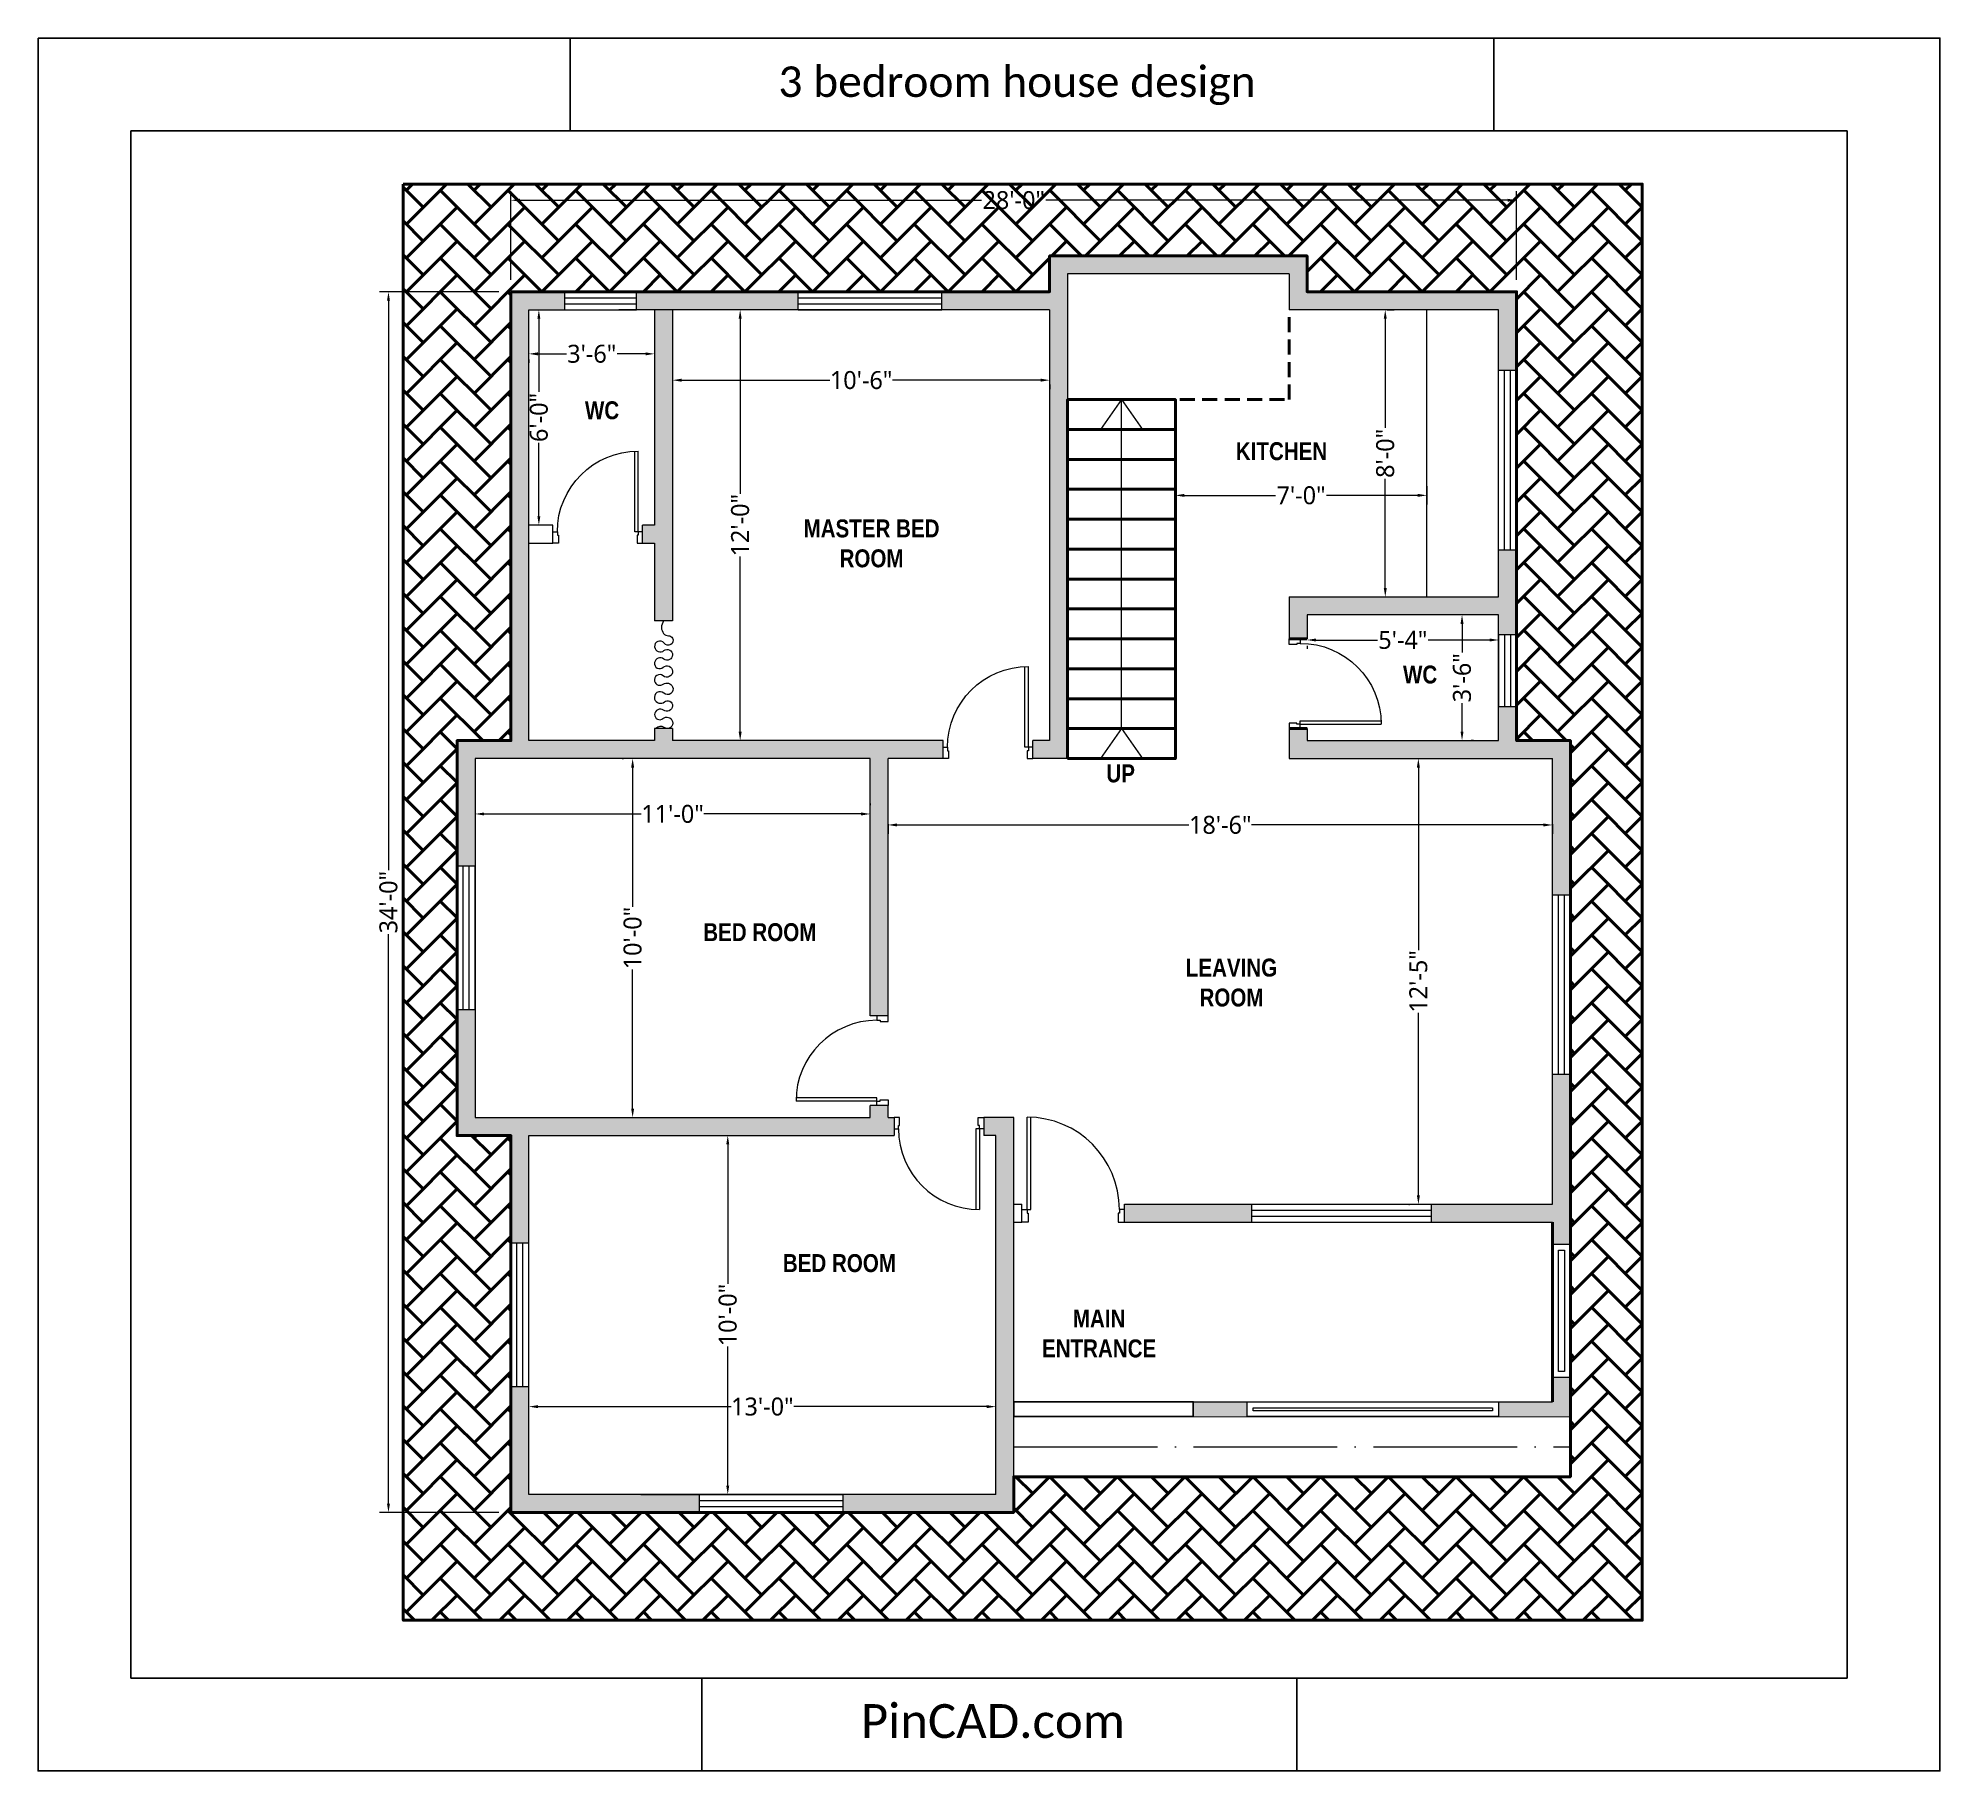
# Model space of a CAD drawing. Header units: feet. Extents: x -1023 to -387, y -125 to 454.
import ezdxf

# ---------------------------------------------------------------- set-up
doc = ezdxf.new("R2010")
doc.units = ezdxf.units.FT
doc.header["$MEASUREMENT"] = 0
doc.linetypes.add('ACAD_ISO04W100', pattern=[30, 24, -3, 0, -3])
doc.linetypes.add('HIDDEN', pattern=[0.375, 0.25, -0.125])
for name, color, linetype, lineweight in [('BODER LINE', 141, 'Continuous', 40), ('DIM1', 152, 'Continuous', 5), ('DOOR', 1, 'Continuous', 15), ('rail', 3, 'Continuous', 20), ('text', 6, 'Continuous', 25), ('wall', 7, 'Continuous', 40), ('window', 116, 'Continuous', 20)]:
    doc.layers.add(name, color=color, linetype=linetype, lineweight=lineweight)
doc.layers.add('FURN', color=171, linetype='Continuous')
doc.layers.add('PinCAD.com', color=7, linetype='Continuous')
doc.styles.add('iso', font='iso.shx')
doc.styles.add('plan', font='trebuc.ttf')
doc.styles.get("Standard").update_dxf_attribs({"font": 'swisscb.ttf'})
doc.dimstyles.new('WORKING', dxfattribs={"dimtxt": 6, "dimasz": 3, "dimexe": 3, "dimexo": 4, "dimgap": 1, "dimtad": 0, "dimdec": 3, "dimzin": 3, "dimdsep": 46, "dimlunit": 4, "dimtxsty": 'plan', "dimcen": 0.09, "dimclrd": 256, "dimclre": 256, "dimclrt": 7, "dimadec": 0, "dimazin": 0, "dimtfac": 1, "dimtdec": 3, "dimtmove": 1, "dimatfit": 3, "dimfxl": 12, "dimtolj": 1, "dimtzin": 0, "dimlwd": -1, "dimlwe": -1, "dimarcsym": 0})

# ---------------------------------------------------------------- blocks, each defined once
blk = doc.blocks.new('DOOR40')
at = {"layer": 'DOOR'}
for p, q in [((2, 5), (2, 41)), ((3.5, 5), (3.5, 40.97)), ((2, 5), (3.5, 5))]:
    blk.add_line(p, q, dxfattribs=at)
for points in [[(2, 5), (2, 3.5), (2.5, 3.5), (2.5, 0), (0, 0), (0, 5), (2, 5)], [(38, 5), (38, 3.5), (37.5, 3.5), (37.5, 0), (40, 0), (40, 5), (38, 5)]]:
    blk.add_lwpolyline(points, dxfattribs=at)
blk.add_arc((2, 5), 36, 0, 90, dxfattribs=at)
blk = doc.blocks.new('*D37')
at = {"layer": 'Defpoints', "color": 0, "transparency": 16777216}
for p in [(-823.55, 213.65), (-824.04, 93.65), (-823.55, 93.65)]:
    blk.add_point(p, dxfattribs=at)
at = {"layer": 'DIM1', "transparency": 16777216}
for p, q in [((-827.55, 213.65), (-827.04, 213.65)), ((-824.04, 210.65), (-824.04, 164.12)), ((-824.04, 96.65), (-824.04, 143.18)), ((-827.55, 93.65), (-827.04, 93.65))]:
    blk.add_line(p, q, dxfattribs=at)
for points in [[(-824.54, 210.65), (-823.54, 210.65), (-824.04, 213.65)], [(-824.54, 96.65), (-823.54, 96.65), (-824.04, 93.65)]]:
    blk.add_solid(points, dxfattribs=at)
at = {"layer": 'DIM1', "color": 7, "lineweight": 0, "transparency": 16777216, "insert": (-824.04, 153.65), "char_height": 6, "attachment_point": 5, "rotation": 90, "style": 'plan'}
blk.add_mtext('\\A1;10\'-0"', dxfattribs=at)
blk = doc.blocks.new('*D38')
at = {"layer": 'Defpoints', "color": 0, "transparency": 16777216}
for p in [(-797, 87.65), (-825.26, -32.35), (-792.25, -32.35)]:
    blk.add_point(p, dxfattribs=at)
at = {"layer": 'DIM1', "transparency": 16777216}
for p, q in [((-793, 87.65), (-789.25, 87.65)), ((-792.25, 84.65), (-792.25, 38.12)), ((-792.25, -29.35), (-792.25, 17.18)), ((-821.26, -32.35), (-789.25, -32.35))]:
    blk.add_line(p, q, dxfattribs=at)
for points in [[(-792.75, 84.65), (-791.75, 84.65), (-792.25, 87.65)], [(-792.75, -29.35), (-791.75, -29.35), (-792.25, -32.35)]]:
    blk.add_solid(points, dxfattribs=at)
at = {"layer": 'DIM1', "color": 7, "lineweight": 0, "transparency": 16777216, "insert": (-792.25, 27.65), "char_height": 6, "attachment_point": 5, "rotation": 90, "style": 'plan'}
blk.add_mtext('\\A1;10\'-0"', dxfattribs=at)
blk = doc.blocks.new('A$C381E33FC')
at = {"layer": 'window', "lineweight": 0}
for p, q in [((0, 0), (0, 6)), ((0, 6), (48, 6)), ((0, 4), (48, 4)), ((0, 2), (48, 2)), ((0, 0), (48, 0)), ((0, 0), (48, 0)), ((48, 0), (48, 6))]:
    blk.add_line(p, q, dxfattribs=at)
blk = doc.blocks.new('*D39')
at = {"layer": 'Defpoints', "color": 0, "transparency": 16777216}
for p in [(-528.69, 400.25), (-864.69, 369.65), (-528.69, 369.65)]:
    blk.add_point(p, dxfattribs=at)
at = {"layer": 'DIM1', "transparency": 16777216}
for p, q in [((-864.69, 373.65), (-864.69, 403.25)), ((-528.69, 373.65), (-528.69, 403.25)), ((-861.69, 400.25), (-707.45, 400.25)), ((-531.69, 400.25), (-685.94, 400.25))]:
    blk.add_line(p, q, dxfattribs=at)
for points in [[(-861.69, 400.75), (-861.69, 399.75), (-864.69, 400.25)], [(-531.69, 400.75), (-531.69, 399.75), (-528.69, 400.25)]]:
    blk.add_solid(points, dxfattribs=at)
at = {"layer": 'DIM1', "color": 7, "lineweight": 0, "transparency": 16777216, "insert": (-696.69, 400.25), "char_height": 6, "attachment_point": 5, "style": 'plan'}
blk.add_mtext('\\A1;28\'-0"', dxfattribs=at)
blk = doc.blocks.new('*D40')
at = {"layer": 'Defpoints', "color": 0, "transparency": 16777216}
for p in [(-858.69, -4.7), (-702.69, -2.97), (-702.69, -4.7)]:
    blk.add_point(p, dxfattribs=at)
at = {"layer": 'DIM1', "transparency": 16777216}
for p, q in [((-858.69, -0.7), (-858.69, 0.03)), ((-702.69, -0.7), (-702.69, 0.03)), ((-855.69, -2.97), (-791.16, -2.97)), ((-705.69, -2.97), (-770.22, -2.97))]:
    blk.add_line(p, q, dxfattribs=at)
for points in [[(-855.69, -2.47), (-855.69, -3.47), (-858.69, -2.97)], [(-705.69, -2.47), (-705.69, -3.47), (-702.69, -2.97)]]:
    blk.add_solid(points, dxfattribs=at)
at = {"layer": 'DIM1', "color": 7, "lineweight": 0, "transparency": 16777216, "insert": (-780.69, -2.97), "char_height": 6, "attachment_point": 5, "style": 'plan'}
blk.add_mtext('\\A1;13\'-0"', dxfattribs=at)
blk = doc.blocks.new('*D43')
at = {"layer": 'Defpoints', "color": 0, "transparency": 16777216}
for p in [(-810.69, 342.71), (-684.69, 342.71), (-684.69, 340.11)]:
    blk.add_point(p, dxfattribs=at)
at = {"layer": 'DIM1', "transparency": 16777216}
for p, q in [((-810.69, 338.71), (-810.69, 337.11)), ((-807.69, 340.11), (-758.16, 340.11)), ((-687.69, 340.11), (-737.22, 340.11)), ((-684.69, 338.71), (-684.69, 337.11))]:
    blk.add_line(p, q, dxfattribs=at)
for points in [[(-807.69, 340.61), (-807.69, 339.61), (-810.69, 340.11)], [(-687.69, 340.61), (-687.69, 339.61), (-684.69, 340.11)]]:
    blk.add_solid(points, dxfattribs=at)
at = {"layer": 'DIM1', "color": 7, "lineweight": 0, "transparency": 16777216, "insert": (-747.69, 340.11), "char_height": 6, "attachment_point": 5, "style": 'plan'}
blk.add_mtext('\\A1;10\'-6"', dxfattribs=at)
blk = doc.blocks.new('*D41')
at = {"layer": 'Defpoints', "color": 0, "transparency": 16777216}
for p in [(-779.2, 363.65), (-788.11, 219.65), (-779.2, 219.65)]:
    blk.add_point(p, dxfattribs=at)
at = {"layer": 'DIM1', "transparency": 16777216}
for p, q in [((-783.2, 363.65), (-791.11, 363.65)), ((-788.11, 360.65), (-788.11, 302.12)), ((-788.11, 222.65), (-788.11, 281.18)), ((-783.2, 219.65), (-791.11, 219.65))]:
    blk.add_line(p, q, dxfattribs=at)
for points in [[(-788.61, 360.65), (-787.61, 360.65), (-788.11, 363.65)], [(-788.61, 222.65), (-787.61, 222.65), (-788.11, 219.65)]]:
    blk.add_solid(points, dxfattribs=at)
at = {"layer": 'DIM1', "color": 7, "lineweight": 0, "transparency": 16777216, "insert": (-788.11, 291.65), "char_height": 6, "attachment_point": 5, "rotation": 90, "style": 'plan'}
blk.add_mtext('\\A1;12\'-0"', dxfattribs=at)
blk = doc.blocks.new('*D44')
at = {"layer": 'Defpoints', "color": 0, "transparency": 16777216}
for p in [(-876.69, 203.82), (-744.69, 195.12), (-744.69, 194.57)]:
    blk.add_point(p, dxfattribs=at)
at = {"layer": 'DIM1', "transparency": 16777216}
for p, q in [((-876.69, 199.82), (-876.69, 192.12)), ((-744.69, 198.57), (-744.69, 198.12)), ((-873.69, 195.12), (-821.16, 195.12)), ((-747.69, 195.12), (-800.22, 195.12))]:
    blk.add_line(p, q, dxfattribs=at)
for points in [[(-873.69, 195.62), (-873.69, 194.62), (-876.69, 195.12)], [(-747.69, 195.62), (-747.69, 194.62), (-744.69, 195.12)]]:
    blk.add_solid(points, dxfattribs=at)
at = {"layer": 'DIM1', "color": 7, "lineweight": 0, "transparency": 16777216, "insert": (-810.69, 195.12), "char_height": 6, "attachment_point": 5, "style": 'plan'}
blk.add_mtext('\\A1;11\'-0"', dxfattribs=at)
blk = doc.blocks.new('A$C6E103827')
at = {"layer": 'window', "lineweight": 0}
for p, q in [((0, 0), (0, 6)), ((0, 6), (24, 6)), ((0, 4), (24, 4)), ((0, 2), (24, 2)), ((24, 0), (24, 6)), ((0, 0), (24, 0)), ((0, 0), (24, 0))]:
    blk.add_line(p, q, dxfattribs=at)
blk = doc.blocks.new('*D45')
at = {"layer": 'Defpoints', "color": 0, "transparency": 16777216}
for p in [(-856.32, 363.65), (-855.37, 363.65), (-856.32, 291.65)]:
    blk.add_point(p, dxfattribs=at)
at = {"layer": 'DIM1', "transparency": 16777216}
for p, q in [((-852.32, 363.65), (-852.37, 363.65)), ((-855.37, 360.65), (-855.37, 336.19)), ((-855.37, 294.65), (-855.37, 319.12)), ((-852.32, 291.65), (-852.37, 291.65))]:
    blk.add_line(p, q, dxfattribs=at)
for points in [[(-855.87, 360.65), (-854.87, 360.65), (-855.37, 363.65)], [(-855.87, 294.65), (-854.87, 294.65), (-855.37, 291.65)]]:
    blk.add_solid(points, dxfattribs=at)
at = {"layer": 'DIM1', "color": 7, "lineweight": 0, "transparency": 16777216, "insert": (-855.37, 327.65), "char_height": 6, "attachment_point": 5, "rotation": 90, "style": 'plan'}
blk.add_mtext('\\A1;6\'-0"', dxfattribs=at)
blk = doc.blocks.new('A$C262B17CF')
at = {"layer": 'window', "lineweight": 0}
for p, q in [((0, 60), (-6, 60)), ((-6, 0), (-6, 60)), ((-4, 0), (-4, 60)), ((-2, 0), (-2, 60)), ((0, 0), (0, 60)), ((0, 0), (0, 60)), ((0, 0), (-6, 0))]:
    blk.add_line(p, q, dxfattribs=at)
blk = doc.blocks.new('*D46')
at = {"layer": 'Defpoints', "color": 0, "transparency": 16777216}
for p in [(-547.12, 261.65), (-547.12, 219.65), (-546.91, 219.65)]:
    blk.add_point(p, dxfattribs=at)
at = {"layer": 'window', "transparency": 16777216}
for p, q in [((-543.12, 261.65), (-543.91, 261.65)), ((-546.91, 258.65), (-546.91, 249.14)), ((-546.91, 222.65), (-546.91, 232.17)), ((-543.12, 219.65), (-543.91, 219.65))]:
    blk.add_line(p, q, dxfattribs=at)
for points in [[(-547.41, 258.65), (-546.41, 258.65), (-546.91, 261.65)], [(-547.41, 222.65), (-546.41, 222.65), (-546.91, 219.65)]]:
    blk.add_solid(points, dxfattribs=at)
at = {"layer": 'window', "color": 7, "transparency": 16777216, "insert": (-546.91, 240.65), "char_height": 6, "attachment_point": 5, "rotation": 90, "style": 'plan'}
blk.add_mtext('\\A1;3\'-6"', dxfattribs=at)
blk = doc.blocks.new('*D42')
at = {"layer": 'Defpoints', "color": 0, "transparency": 16777216}
for p in [(-598.69, 255.34), (-534.69, 255.34), (-534.69, 253.27)]:
    blk.add_point(p, dxfattribs=at)
at = {"layer": 'window', "transparency": 16777216}
for p, q in [((-598.69, 251.34), (-598.69, 250.27)), ((-595.69, 253.27), (-575.13, 253.27)), ((-537.69, 253.27), (-558.25, 253.27)), ((-534.69, 251.34), (-534.69, 250.27))]:
    blk.add_line(p, q, dxfattribs=at)
for points in [[(-595.69, 253.77), (-595.69, 252.77), (-598.69, 253.27)], [(-537.69, 253.77), (-537.69, 252.77), (-534.69, 253.27)]]:
    blk.add_solid(points, dxfattribs=at)
at = {"layer": 'window', "color": 7, "transparency": 16777216, "insert": (-566.69, 253.27), "char_height": 6, "attachment_point": 5, "style": 'plan'}
blk.add_mtext('\\A1;5\'-4"', dxfattribs=at)
blk = doc.blocks.new('*D47')
at = {"layer": 'Defpoints', "color": 0, "transparency": 16777216}
for p in [(-642.69, 308.65), (-558.69, 308.65), (-558.69, 301.61)]:
    blk.add_point(p, dxfattribs=at)
at = {"layer": 'window', "transparency": 16777216}
for p, q in [((-642.69, 304.65), (-642.69, 298.61)), ((-639.69, 301.61), (-609.23, 301.61)), ((-561.69, 301.61), (-592.16, 301.61)), ((-558.69, 304.65), (-558.69, 298.61))]:
    blk.add_line(p, q, dxfattribs=at)
for points in [[(-639.69, 302.11), (-639.69, 301.11), (-642.69, 301.61)], [(-561.69, 302.11), (-561.69, 301.11), (-558.69, 301.61)]]:
    blk.add_solid(points, dxfattribs=at)
at = {"layer": 'window', "color": 7, "transparency": 16777216, "insert": (-600.69, 301.61), "char_height": 6, "attachment_point": 5, "style": 'plan'}
blk.add_mtext('\\A1;7\'-0"', dxfattribs=at)
blk = doc.blocks.new('*D48')
at = {"layer": 'Defpoints', "color": 0, "transparency": 16777216}
for p in [(-575.9, 363.65), (-575.9, 267.65), (-572.56, 267.65)]:
    blk.add_point(p, dxfattribs=at)
at = {"layer": 'window', "transparency": 16777216}
for p, q in [((-571.9, 363.65), (-569.56, 363.65)), ((-572.56, 360.65), (-572.56, 324.18)), ((-572.56, 270.65), (-572.56, 307.13)), ((-571.9, 267.65), (-569.56, 267.65))]:
    blk.add_line(p, q, dxfattribs=at)
for points in [[(-573.06, 360.65), (-572.06, 360.65), (-572.56, 363.65)], [(-573.06, 270.65), (-572.06, 270.65), (-572.56, 267.65)]]:
    blk.add_solid(points, dxfattribs=at)
at = {"layer": 'window', "color": 7, "transparency": 16777216, "insert": (-572.56, 315.65), "char_height": 6, "attachment_point": 5, "rotation": 90, "style": 'plan'}
blk.add_mtext('\\A1;8\'-0"', dxfattribs=at)
blk = doc.blocks.new('*D49')
at = {"layer": 'Defpoints', "color": 0, "transparency": 16777216}
for p in [(-858.69, 350.99), (-816.69, 350.99), (-816.69, 348.91)]:
    blk.add_point(p, dxfattribs=at)
at = {"layer": 'window', "transparency": 16777216}
for p, q in [((-858.69, 346.99), (-858.69, 345.91)), ((-855.69, 348.91), (-846.18, 348.91)), ((-819.69, 348.91), (-829.21, 348.91)), ((-816.69, 346.99), (-816.69, 345.91))]:
    blk.add_line(p, q, dxfattribs=at)
for points in [[(-855.69, 349.41), (-855.69, 348.41), (-858.69, 348.91)], [(-819.69, 349.41), (-819.69, 348.41), (-816.69, 348.91)]]:
    blk.add_solid(points, dxfattribs=at)
at = {"layer": 'window', "color": 7, "transparency": 16777216, "insert": (-837.69, 348.91), "char_height": 6, "attachment_point": 5, "style": 'plan'}
blk.add_mtext('\\A1;3\'-6"', dxfattribs=at)
blk = doc.blocks.new('*D50')
at = {"layer": 'Defpoints', "color": 0, "transparency": 16777216}
for p in [(-738.69, 195.71), (-516.69, 195.71), (-516.69, 191.45)]:
    blk.add_point(p, dxfattribs=at)
at = {"layer": 'window', "transparency": 16777216}
for p, q in [((-738.69, 191.71), (-738.69, 188.45)), ((-735.69, 191.45), (-638.16, 191.45)), ((-519.69, 191.45), (-617.22, 191.45)), ((-516.69, 191.71), (-516.69, 188.45))]:
    blk.add_line(p, q, dxfattribs=at)
for points in [[(-735.69, 191.95), (-735.69, 190.95), (-738.69, 191.45)], [(-519.69, 191.95), (-519.69, 190.95), (-516.69, 191.45)]]:
    blk.add_solid(points, dxfattribs=at)
at = {"layer": 'window', "color": 7, "transparency": 16777216, "insert": (-627.69, 191.45), "char_height": 6, "attachment_point": 5, "style": 'plan'}
blk.add_mtext('\\A1;18\'-6"', dxfattribs=at)
blk = doc.blocks.new('*D51')
at = {"layer": 'Defpoints', "color": 0, "transparency": 16777216}
for p in [(-560.69, 213.65), (-561.5, 64.65), (-560.69, 64.65)]:
    blk.add_point(p, dxfattribs=at)
at = {"layer": 'window', "transparency": 16777216}
for p, q in [((-564.69, 213.65), (-564.5, 213.65)), ((-561.5, 210.65), (-561.5, 149.62)), ((-561.5, 67.65), (-561.5, 128.68)), ((-564.69, 64.65), (-564.5, 64.65))]:
    blk.add_line(p, q, dxfattribs=at)
for points in [[(-562, 210.65), (-561, 210.65), (-561.5, 213.65)], [(-562, 67.65), (-561, 67.65), (-561.5, 64.65)]]:
    blk.add_solid(points, dxfattribs=at)
at = {"layer": 'window', "color": 7, "transparency": 16777216, "insert": (-561.5, 139.15), "char_height": 6, "attachment_point": 5, "rotation": 90, "style": 'plan'}
blk.add_mtext('\\A1;12\'-5"', dxfattribs=at)
blk = doc.blocks.new('*D52')
at = {"layer": 'Defpoints', "color": 0, "transparency": 16777216}
for p in [(-864.69, 369.65), (-905.62, -38.35), (-864.69, -38.35)]:
    blk.add_point(p, dxfattribs=at)
at = {"layer": 'DIM1', "transparency": 16777216}
for p, q in [((-868.69, 369.65), (-908.62, 369.65)), ((-905.62, 366.65), (-905.62, 176.31)), ((-905.62, -35.35), (-905.62, 155)), ((-868.69, -38.35), (-908.62, -38.35))]:
    blk.add_line(p, q, dxfattribs=at)
for points in [[(-906.12, 366.65), (-905.12, 366.65), (-905.62, 369.65)], [(-906.12, -35.35), (-905.12, -35.35), (-905.62, -38.35)]]:
    blk.add_solid(points, dxfattribs=at)
at = {"layer": 'DIM1', "color": 7, "lineweight": 0, "transparency": 16777216, "insert": (-905.62, 165.65), "char_height": 6, "attachment_point": 5, "rotation": 90, "style": 'plan'}
blk.add_mtext('\\A1;34\'-0"', dxfattribs=at)

msp = doc.modelspace()

# ---------------------------------------------------------------- hatches: boundary and pattern name
at = {"layer": 'wall', "true_color": 0xd19cc7}
h = msp.add_hatch(dxfattribs=at)
h.set_pattern_fill('AR-HBONE', color=9, scale=2)
h.set_pattern_definition([(45, (73.328, -26.347), (0, 11.31371), [24, -8]), (135, (78.985, -20.69), (9e-16, 11.31371), [24, -8])])
h.paths.add_polyline_path([(-864.6932, 369.6531), (-684.6932, 369.6531), (-684.6932, 381.6531), (-598.6932, 381.6531), (-598.6932, 369.6531), (-528.6932, 369.6531), (-528.6932, 219.6531), (-510.6932, 219.6531), (-510.7022, -26.3887), (-696.7022, -26.3887), (-696.6932, -38.3469), (-864.6932, -38.3469), (-864.6932, 87.6531), (-882.6932, 87.6531), (-882.6932, 219.6531), (-864.6932, 219.6531)], flags=16)
h.paths.add_polyline_path([(-900.6932, 405.6531), (-708.6932, 405.6531), (-574.6932, 405.6531), (-486.6932, 405.6531), (-486.6932, 243.6531), (-486.6932, -74.3469), (-672.6932, -74.3469), (-900.6932, -74.3469), (-900.6932, 63.6531), (-900.6932, 243.6531)])
at = {"layer": 'wall'}
h = msp.add_hatch(color=256, dxfattribs=at)
h.dxf.hatch_style = 1
h.paths.add_polyline_path([(-684.6932, 369.6531), (-720.6932, 369.6531), (-720.6932, 363.6531), (-684.6932, 363.6531), (-684.6932, 219.6531), (-690.316, 219.6531), (-690.316, 213.6531), (-678.6932, 213.6531), (-678.6932, 223.6531), (-678.6932, 375.6531), (-604.6932, 375.6531), (-604.6932, 363.6531), (-534.6932, 363.6531), (-534.6932, 343.3137), (-528.6932, 343.3137), (-528.6932, 369.6531), (-598.6932, 369.6531), (-598.6932, 381.6531), (-684.6932, 381.6531)])
h = msp.add_hatch(color=256, dxfattribs=at)
h.dxf.hatch_style = 1
h.paths.add_polyline_path([(-864.6932, 219.6531), (-882.6932, 219.6531), (-882.6932, 177.6531), (-876.6932, 177.6531), (-876.6932, 213.6531), (-744.6932, 213.6531), (-744.6932, 127.6531), (-738.6932, 127.6531), (-738.6932, 213.6531), (-720.316, 213.6531), (-720.316, 217.4031), (-720.316, 219.6531), (-810.6932, 219.6531), (-810.6932, 223.6531), (-816.6932, 223.6531), (-816.6932, 219.6531), (-858.6932, 219.6531), (-858.6932, 363.6531), (-846.6932, 363.6531), (-846.6932, 369.6531), (-864.6932, 369.6531)])
h = msp.add_hatch(color=256, dxfattribs=at)
h.dxf.hatch_style = 1
h.paths.add_polyline_path([(-768.6932, 363.6531), (-768.6932, 369.6531), (-822.6932, 369.6531), (-822.6932, 363.6531)])
h = msp.add_hatch(color=256, dxfattribs=at)
h.dxf.hatch_style = 1
h.paths.add_polyline_path([(-810.6932, 363.6531), (-816.6932, 363.6531), (-816.6932, 291.6531), (-820.6932, 291.6531), (-820.6932, 285.6531), (-816.6932, 285.6531), (-816.6932, 259.6531), (-810.6932, 259.6531)])
h = msp.add_hatch(color=256, dxfattribs=at)
h.dxf.hatch_style = 1
h.paths.add_polyline_path([(-534.6932, 261.6531), (-534.6932, 255.0886), (-528.6932, 255.0886), (-528.6932, 283.3137), (-534.6932, 283.3137), (-534.6932, 267.6531), (-604.6932, 267.6531), (-604.6932, 253.6531), (-600.9432, 253.6531), (-598.6932, 253.6531), (-598.6932, 261.6531)])
h = msp.add_hatch(color=256, dxfattribs=at)
h.dxf.hatch_style = 1
h.paths.add_polyline_path([(-510.6932, 219.6531), (-528.6932, 219.6531), (-528.6932, 231.0886), (-534.6932, 231.0886), (-534.6932, 219.6531), (-598.6932, 219.6531), (-598.6932, 223.6531), (-604.6932, 223.6531), (-604.6932, 213.6531), (-516.6932, 213.6531), (-516.6932, 168.0272), (-510.6932, 168.0272)])
h = msp.add_hatch(color=256, dxfattribs=at)
h.dxf.hatch_style = 1
h.paths.add_polyline_path([(-736.6932, 87.6531), (-736.6932, 93.6531), (-738.6932, 93.6531), (-738.6932, 97.6531), (-742.4432, 97.6531), (-744.6932, 97.6531), (-744.6932, 93.6531), (-876.6932, 93.6531), (-876.6932, 129.6531), (-882.6932, 129.6531), (-882.6932, 87.6531), (-864.6932, 87.6531), (-864.6932, 51.6531), (-858.6932, 51.6531), (-858.6932, 87.6531)])
h = msp.add_hatch(color=256, dxfattribs=at)
h.dxf.hatch_style = 1
h.paths.add_polyline_path([(-557.152, 64.6531), (-557.152, 58.6531), (-516.6932, 58.6531), (-516.6932, 51.3306), (-510.6993, 51.3306), (-510.6973, 108.0272), (-516.6932, 108.0272), (-516.6932, 64.6531)])
h.paths.add_polyline_path([(-659.6795, 64.6531), (-659.6795, 58.6531), (-617.152, 58.6531), (-617.152, 64.6531)])
h = msp.add_hatch(color=256, dxfattribs=at)
h.dxf.hatch_style = 1
h.paths.add_polyline_path([(-702.6932, -32.3469), (-753.6932, -32.3469), (-753.6932, -38.3469), (-696.6932, -38.3469), (-696.6932, 93.6531), (-706.6932, 93.6531), (-706.6932, 89.9031), (-706.6932, 87.6531), (-702.6932, 87.6531)])
h = msp.add_hatch(color=256, dxfattribs=at)
h.dxf.hatch_style = 1
h.paths.add_polyline_path([(-510.6932, -6.3469), (-510.6932, 6.7847), (-516.6932, 6.7847), (-516.6932, -1.3469), (-534.6948, -1.3469), (-534.6948, -6.331)])
h.paths.add_polyline_path([(-618.6915, -6.2752), (-618.6915, -1.3469), (-636.6932, -1.3469), (-636.6932, -6.2633)])
h = msp.add_hatch(color=256, dxfattribs=at)
h.dxf.hatch_style = 1
h.paths.add_polyline_path([(-858.6932, -32.3469), (-858.6932, 3.6531), (-864.6932, 3.6531), (-864.6932, -38.3469), (-801.6932, -38.3469), (-801.6932, -32.3469)])

# ---------------------------------------------------------------- linework, layer by layer
at = {"layer": 'BODER LINE', "linetype": 'ACAD_ISO04W100', "lineweight": 0, "ltscale": 2}
for p, q in [((-510.6932, -6.4305), (-510.6932, -26.4305)), ((-696.6932, -16.3469), (-510.6932, -16.4305)), ((-696.6932, -26.3469), (-510.6932, -26.4305))]:
    msp.add_line(p, q, dxfattribs=at)
at = {"layer": 'FURN', "lineweight": 0}
msp.add_line((-558.6932, 267.6531), (-558.6932, 363.6531), dxfattribs=at)
msp.add_lwpolyline([(-813.6932, 259.6531, 0.15308879), (-814.3834, 257.4517, 0.16913278), (-813.6932, 255.4696, 0.23654977), (-812.0171, 254.6886, -0.29139106), (-810.6932, 253.8976, -0.92809689), (-813.5329, 252.1966, 0.78595874), (-816.6932, 250.95, 0.58408803), (-813.5629, 249.7129, -0.64683676), (-810.6932, 248.2645, -0.60855035), (-813.6062, 246.9196, 0.56878241), (-816.6932, 245.71, 0.71354904), (-813.8135, 244.158, -0.64672624), (-810.6932, 242.828, -0.64185127), (-813.8639, 241.2992, 0.73030183), (-816.6932, 239.4875, 0.52602448), (-813.8329, 238.4693, -0.47124308), (-810.6932, 237.6534, -0.81832264), (-813.6037, 235.509, 0.76581822), (-816.6932, 233.5269, 0.53779811), (-813.4372, 232.6005, -0.66347429), (-810.6932, 231.2344, -0.5925155), (-813.7223, 229.8146, 0.60549381), (-816.6932, 228.3523, 0.64567609), (-813.9188, 227.0168, -0.5375265), (-810.6932, 226.0598, -0.71668348), (-813.4916, 224.049, 0.4008875), (-816.2614, 223.6531)], format="xyb", dxfattribs=at)
at = {"layer": 'FURN'}
msp.add_lwpolyline([(-696.6932, -6.2633), (-636.6932, -6.2633), (-636.6932, -1.3469), (-696.6932, -1.3469)], close=True, dxfattribs=at)
at = {"layer": 'PinCAD.com'}
for points in [[(-1022.7102, 454.4706), (-387.2169, 454.4706), (-387.2169, -124.7401), (-1022.7102, -124.7401)], [(-844.855, 454.4706), (-536.2524, 454.4706), (-536.2524, 423.4164), (-844.855, 423.4164)], [(-991.656, 423.4164), (-418.2711, 423.4164), (-418.2711, -93.6858), (-991.656, -93.6858)], [(-800.9381, -93.6858), (-602.1105, -93.6858), (-602.1105, -124.7401), (-800.9381, -124.7401)], [(-800.9381, -93.6858), (-602.1105, -93.6858), (-602.1105, -124.7401), (-800.9381, -124.7401)]]:
    msp.add_lwpolyline(points, close=True, dxfattribs=at)
at = {"layer": 'rail'}
for p, q in [((-660.6932, 333.6531), (-667.7496, 323.6531)), ((-660.6932, 333.6531), (-653.6367, 323.6531)), ((-660.6932, 223.6531), (-667.7496, 213.6531)), ((-660.6932, 223.6531), (-653.6367, 213.6531))]:
    msp.add_line(p, q, dxfattribs=at)
msp.add_lwpolyline([(-660.6932, 223.6531), (-660.6932, 333.6531)], dxfattribs=at)
at = {"layer": 'wall', "lineweight": 0}
for p, q in [((-684.6932, 381.6531), (-684.6932, 369.6531)), ((-598.6932, 381.6531), (-684.6932, 381.6531)), ((-598.6932, 381.6531), (-598.6932, 369.6531)), ((-678.6932, 375.6531), (-678.6932, 213.6531)), ((-604.6932, 375.6531), (-678.6932, 375.6531)), ((-604.6932, 375.6531), (-604.6932, 363.6531)), ((-864.6932, 369.6531), (-846.6932, 369.6531)), ((-864.6932, 219.6531), (-864.6932, 369.6531)), ((-828.6932, 369.6531), (-684.6932, 369.6531)), ((-598.6932, 369.6531), (-528.6932, 369.6531)), ((-528.6932, 219.6531), (-528.6932, 369.6531)), ((-858.6932, 363.6531), (-846.6932, 363.6531)), ((-858.6932, 219.6531), (-858.6932, 363.6531)), ((-684.6932, 363.6531), (-828.6932, 363.6531)), ((-816.6932, 363.6531), (-816.6932, 291.6531)), ((-684.6932, 363.6531), (-684.6932, 219.6531)), ((-534.6932, 363.6531), (-604.6932, 363.6531)), ((-534.6932, 267.6531), (-534.6932, 363.6531)), ((-850.6932, 285.6531), (-850.6932, 291.6531)), ((-816.6932, 291.6531), (-820.6932, 291.6531)), ((-820.6932, 285.6531), (-820.6932, 291.6531)), ((-858.6932, 285.6531), (-850.6932, 285.6531)), ((-820.6932, 285.6531), (-816.6932, 285.6531)), ((-816.6932, 285.6531), (-816.6932, 259.6531)), ((-604.6932, 267.6531), (-534.6932, 267.6531)), ((-604.6932, 267.6531), (-604.6932, 253.6531)), ((-534.6932, 261.6531), (-598.6932, 261.6531)), ((-598.6932, 261.6531), (-598.6932, 253.6531)), ((-534.6932, 219.6531), (-534.6932, 261.6531)), ((-810.6932, 259.6531), (-816.6932, 259.6531)), ((-816.6932, 223.6531), (-816.6932, 219.6531)), ((-810.6932, 223.6531), (-816.6932, 223.6531)), ((-604.6932, 223.6531), (-604.6932, 213.6531)), ((-598.6932, 223.6531), (-598.6932, 219.6531)), ((-720.316, 213.6531), (-720.316, 219.6531)), ((-684.6932, 219.6531), (-690.316, 219.6531)), ((-690.316, 213.6531), (-690.316, 219.6531)), ((-598.6932, 219.6531), (-534.6932, 219.6531)), ((-528.6932, 219.6531), (-510.6932, 219.6531)), ((-510.6932, 58.6531), (-510.6932, 219.6531)), ((-744.6932, 127.6531), (-744.6932, 213.6531)), ((-738.6932, 127.6531), (-738.6932, 213.6531)), ((-678.6932, 213.6531), (-690.316, 213.6531)), ((-604.6932, 213.6531), (-516.6932, 213.6531)), ((-516.6932, 64.6531), (-516.6932, 213.6531)), ((-738.6932, 127.6531), (-744.6932, 127.6531)), ((-744.6932, 93.6531), (-744.6932, 97.6531)), ((-738.6932, 97.6531), (-744.6932, 97.6531)), ((-738.6932, 93.6531), (-738.6932, 97.6531)), ((-738.6932, 93.6531), (-736.6932, 93.6531)), ((-736.6932, 93.6531), (-736.6932, 87.6531)), ((-696.6932, 93.6531), (-706.6932, 93.6531)), ((-706.6932, 93.6531), (-706.6932, 87.6531)), ((-696.6932, -38.3469), (-696.6932, 93.6531)), ((-864.6932, -38.3469), (-864.6932, 87.6531)), ((-858.6932, -32.3469), (-858.6932, 87.6531)), ((-702.6932, 87.6531), (-706.6932, 87.6531)), ((-702.6932, -32.3469), (-702.6932, 87.6531)), ((-696.6932, 64.6531), (-693.9653, 64.6531)), ((-693.9653, 58.6531), (-693.9653, 64.6531)), ((-659.6795, 64.6531), (-516.6932, 64.6531)), ((-659.6795, 58.6531), (-659.6795, 64.6531)), ((-696.6932, 58.6531), (-693.9653, 58.6531)), ((-659.6795, 58.6531), (-516.6932, 58.6531)), ((-636.6932, -1.3469), (-516.6932, -1.3469)), ((-636.6932, -6.2633), (-636.6932, -1.3469)), ((-636.6932, -6.2633), (-510.6932, -6.3469)), ((-510.6932, -6.4305), (-510.6932, -6.3469)), ((-702.6932, -32.3469), (-858.6932, -32.3469)), ((-696.6932, -38.3469), (-864.6932, -38.3469))]:
    msp.add_line(p, q, dxfattribs=at)
at = {"layer": 'wall'}
for p, q in [((-604.6932, 253.6531), (-598.6932, 253.6531)), ((-604.6932, 223.6531), (-598.6932, 223.6531)), ((-516.6932, 58.6531), (-516.6932, -1.3469)), ((-510.6932, 58.6531), (-510.6932, -6.3469))]:
    msp.add_line(p, q, dxfattribs=at)
at = {"layer": 'wall', "color": 8}
msp.add_lwpolyline([(-900.6932, 405.6531), (-708.6932, 405.6531), (-708.6932, 405.6531), (-574.6932, 405.6531), (-574.6932, 405.6531), (-486.6932, 405.6531), (-486.6932, 243.6531), (-486.6932, 243.6531), (-486.6932, -74.3469), (-672.6932, -74.3469), (-672.6932, -74.3469), (-900.6932, -74.3469), (-900.6932, 63.6531), (-900.6932, 63.6531), (-900.6932, 243.6531), (-900.6932, 243.6531)], close=True, dxfattribs=at)
at = {"layer": 'wall', "color": 2}
msp.add_lwpolyline([(-864.6932, 369.6531), (-684.6932, 369.6531), (-684.6932, 381.6531), (-598.6932, 381.6531), (-598.6932, 369.6531), (-528.6932, 369.6531), (-528.6932, 219.6531), (-510.6932, 219.6531), (-510.7022, -26.3887), (-696.7022, -26.3887), (-696.6932, -38.3469), (-864.6932, -38.3469), (-864.6932, 87.6531), (-882.6932, 87.6531), (-882.6932, 219.6531), (-864.6932, 219.6531)], close=True, dxfattribs=at)
at = {"layer": 'wall', "lineweight": 0}
for points in [[(-810.6932, 363.6531), (-810.6932, 259.6531)], [(-850.6932, 291.6531), (-858.6932, 291.6531)], [(-810.6932, 223.6531), (-810.6932, 219.6531)], [(-864.6932, 219.6531), (-882.6932, 219.6531), (-882.6932, 87.6531), (-864.6932, 87.6531)], [(-816.6932, 219.6531), (-858.6932, 219.6531)], [(-720.316, 219.6531), (-810.6932, 219.6531)], [(-744.6932, 213.6531), (-876.6932, 213.6531), (-876.6932, 93.6531), (-744.6932, 93.6531)], [(-720.316, 213.6531), (-738.6932, 213.6531)], [(-858.6932, 87.6531), (-736.6932, 87.6531)]]:
    msp.add_lwpolyline(points, dxfattribs=at)
at = {"layer": 'wall', "color": 8, "linetype": 'HIDDEN', "ltscale": 20}
msp.add_lwpolyline([(-678.6932, 333.6531), (-604.6932, 333.6531), (-604.6932, 363.6531)], dxfattribs=at)
at = {"layer": 'wall'}
for points in [[(-678.6932, 323.6531), (-642.6932, 323.6531), (-642.6932, 333.6531), (-678.6932, 333.6531)], [(-678.6932, 313.6531), (-642.6932, 313.6531), (-642.6932, 323.6531), (-678.6932, 323.6531)], [(-678.6932, 303.6531), (-642.6932, 303.6531), (-642.6932, 313.6531), (-678.6932, 313.6531)], [(-678.6932, 293.6531), (-642.6932, 293.6531), (-642.6932, 303.6531), (-678.6932, 303.6531)], [(-678.6932, 283.6531), (-642.6932, 283.6531), (-642.6932, 293.6531), (-678.6932, 293.6531)], [(-678.6932, 273.6531), (-642.6932, 273.6531), (-642.6932, 283.6531), (-678.6932, 283.6531)], [(-678.6932, 263.6531), (-642.6932, 263.6531), (-642.6932, 273.6531), (-678.6932, 273.6531)], [(-678.6932, 253.6531), (-642.6932, 253.6531), (-642.6932, 263.6531), (-678.6932, 263.6531)], [(-678.6932, 243.6531), (-642.6932, 243.6531), (-642.6932, 253.6531), (-678.6932, 253.6531)], [(-678.6932, 233.6531), (-642.6932, 233.6531), (-642.6932, 243.6531), (-678.6932, 243.6531)], [(-678.6932, 223.6531), (-642.6932, 223.6531), (-642.6932, 233.6531), (-678.6932, 233.6531)], [(-678.6932, 213.6531), (-642.6932, 213.6531), (-642.6932, 223.6531), (-678.6932, 223.6531)]]:
    msp.add_lwpolyline(points, close=True, dxfattribs=at)
at = {"layer": 'window'}
for points in [[(-516.6932, 51.3306), (-510.6932, 51.3306), (-510.6932, 6.7847), (-516.6932, 6.7847)], [(-514.6932, 49.3306), (-512.6932, 49.3306), (-512.6932, 8.7847), (-514.6932, 8.7847)], [(-618.6915, -1.3469), (-534.6948, -1.3469), (-534.6948, -6.3166), (-618.6915, -6.3166)], [(-616.6915, -3.3469), (-536.6948, -3.3469), (-536.6948, -4.3166), (-616.6915, -4.3166)]]:
    msp.add_lwpolyline(points, close=True, dxfattribs=at)

# ---------------------------------------------------------------- block references
at = {"layer": 'DIM1', "lineweight": 0}
for name, p in [('A$C6E103827', (-846.6932, 363.6531)), ('A$C381E33FC', (-768.6932, 363.6531)), ('A$C381E33FC', (-801.6932, -38.3469))]:
    msp.add_blockref(name, p, dxfattribs=at)
for name, p, rotation in [('A$C6E103827', (-534.6932, 255.0886), 270), ('A$C381E33FC', (-876.6932, 129.6531), 90), ('A$C381E33FC', (-858.6932, 3.6531), 90)]:
    msp.add_blockref(name, p, dxfattribs=dict(at, rotation=rotation))
at = {"layer": 'DOOR', "lineweight": 0}
for p, xscale, yscale, zscale in [((-820.6932, 285.6531), -0.75, 0.75, 0.75), ((-690.316, 213.6531), -0.75, 0.75, 0.75), ((-693.9653, 58.6531), 0.8571428571428571, 0.8571428571428571, 0.8571428571428571)]:
    msp.add_blockref('DOOR40', p, dxfattribs=dict(at, xscale=xscale, yscale=yscale, zscale=zscale))
at = {"layer": 'DOOR', "lineweight": 0, "yscale": 0.75, "zscale": 0.75}
for p, xscale, rotation in [((-604.6932, 223.6531), -0.75, 270), ((-738.6932, 97.6531), 0.75, 90.00000000000001), ((-706.6932, 93.6531), 0.75, 180)]:
    msp.add_blockref('DOOR40', p, dxfattribs=dict(at, xscale=xscale, rotation=rotation))
at = {"layer": 'window'}
for p in [(-528.6932, 283.3137), (-510.6932, 108.0272)]:
    msp.add_blockref('A$C262B17CF', p, dxfattribs=at)
at = {"layer": 'window', "rotation": 270}
msp.add_blockref('A$C262B17CF', (-617.152, 58.6531), dxfattribs=at)

# ---------------------------------------------------------------- texts
at = {"layer": 'PinCAD.com', "linetype": 'Continuous', "attachment_point": 1, "style": 'iso'}
for s, width, gutter_width, insert, char_height in [('{\\fCalibri|b0|i0|c0|p34;\\H0.91667x;\\C0;3 bedroom house design}', 342.405557, 55.5836, (-775.3554, 444.9626), 11.116724), ('{\\fCalibri|b0|i0|c0|p34;\\H0.91667x;\\C0;PinCAD.com}', 186.303826, 61.7596, (-747.7785, -102.4049), 12.351916)]:
    msp.add_mtext_dynamic_manual_height_columns(s, width=width, gutter_width=gutter_width, heights=[0], dxfattribs=dict(at, insert=insert, char_height=char_height))
at = {"layer": 'text', "lineweight": 0, "char_height": 6, "attachment_point": 2}
for s, insert, width in [('WC', (-834.2615, 333.056), 18.693029), ('KITCHEN ', (-607.2258, 319.3866), 72.290909), ('MASTER BED \\PROOM ', (-744.2107, 293.5649), 72.290909), ('WC', (-560.9098, 244.7377), 18.693029), ('UP', (-660.9766, 211.6964), 72.290909), ('BED ROOM ', (-781.5386, 158.6249), 72.290909), ('LEAVING \\PROOM ', (-623.9363, 146.7777), 72.290909), ('BED ROOM ', (-754.9533, 48.0143), 72.290909), ('MAIN \\PENTRANCE', (-668.174, 29.4927), 72.290909)]:
    msp.add_mtext(s, dxfattribs=dict(at, insert=insert, width=width))

# ---------------------------------------------------------------- dimensions: what is measured, and where the dimension line sits
at = {"layer": 'DIM1', "lineweight": 0}
for base, p1, p2, angle, picture, middle in [((-528.6932, 400.2469), (-864.6932, 369.6531), (-528.6932, 369.6531), 180, '*D39', (-696.6932, 400.2469)), ((-905.621, -38.3469), (-864.6932, 369.6531), (-864.6932, -38.3469), 90, '*D52', (-905.621, 165.6531)), ((-855.3701, 363.6531), (-856.3174, 291.6531), (-856.3174, 363.6531), 90, '*D45', (-855.3701, 327.6531)), ((-788.1071, 219.6531), (-779.2002, 363.6531), (-779.2002, 219.6531), 90, '*D41', (-788.1071, 291.6531)), ((-824.0377, 93.6531), (-823.5492, 213.6531), (-823.5492, 93.6531), 270, '*D37', (-824.0377, 153.6531)), ((-792.2478, -32.3469), (-797, 87.6531), (-825.2606, -32.3469), 270, '*D38', (-792.2478, 27.6531)), ((-702.6932, -2.97), (-858.6932, -4.6989), (-702.6932, -4.6989), 180, '*D40', (-780.6932, -2.97))]:
    dim = msp.add_linear_dim(base=base, p1=p1, p2=p2, angle=angle, dimstyle='WORKING', dxfattribs=at)
    dim.commit()
    dim.dimension.update_dxf_attribs({"geometry": picture, "text_midpoint": middle})
for base, p1, p2, picture, middle in [((-684.6932, 340.1145), (-810.6932, 342.7098), (-684.6932, 342.7098), '*D43', (-747.6932, 340.1145)), ((-744.6932, 195.1238), (-876.6932, 203.8209), (-744.6932, 194.566), '*D44', (-810.6932, 195.1238))]:
    dim = msp.add_linear_dim(base=base, p1=p1, p2=p2, dimstyle='WORKING', dxfattribs=at)
    dim.commit()
    dim.dimension.update_dxf_attribs({"geometry": picture, "text_midpoint": middle})
at = {"layer": 'window'}
for base, p1, p2, picture, middle in [((-572.5587, 267.6531), (-575.9011, 363.6531), (-575.9011, 267.6531), '*D48', (-572.5587, 315.6531)), ((-546.913, 219.6531), (-547.1201, 261.6531), (-547.1201, 219.6531), '*D46', (-546.913, 240.6531)), ((-561.5005, 64.6531), (-560.6932, 213.6531), (-560.6932, 64.6531), '*D51', (-561.5005, 139.1531))]:
    dim = msp.add_linear_dim(base=base, p1=p1, p2=p2, angle=90, dimstyle='WORKING', dxfattribs=at)
    dim.commit()
    dim.dimension.update_dxf_attribs({"geometry": picture, "text_midpoint": middle})
for base, p1, p2, picture, middle in [((-816.6932, 348.9146), (-858.6932, 350.9924), (-816.6932, 350.9924), '*D49', (-837.6932, 348.9146)), ((-558.6932, 301.6146), (-642.6932, 308.6531), (-558.6932, 308.6531), '*D47', (-600.6932, 301.6146)), ((-534.6932, 253.2681), (-598.6932, 255.3386), (-534.6932, 255.3386), '*D42', (-566.6932, 253.2681)), ((-516.6932, 191.4465), (-738.6932, 195.7136), (-516.6932, 195.7136), '*D50', (-627.6932, 191.4465))]:
    dim = msp.add_linear_dim(base=base, p1=p1, p2=p2, dimstyle='WORKING', dxfattribs=at)
    dim.commit()
    dim.dimension.update_dxf_attribs({"geometry": picture, "text_midpoint": middle})

doc.saveas('drawing.dxf')
